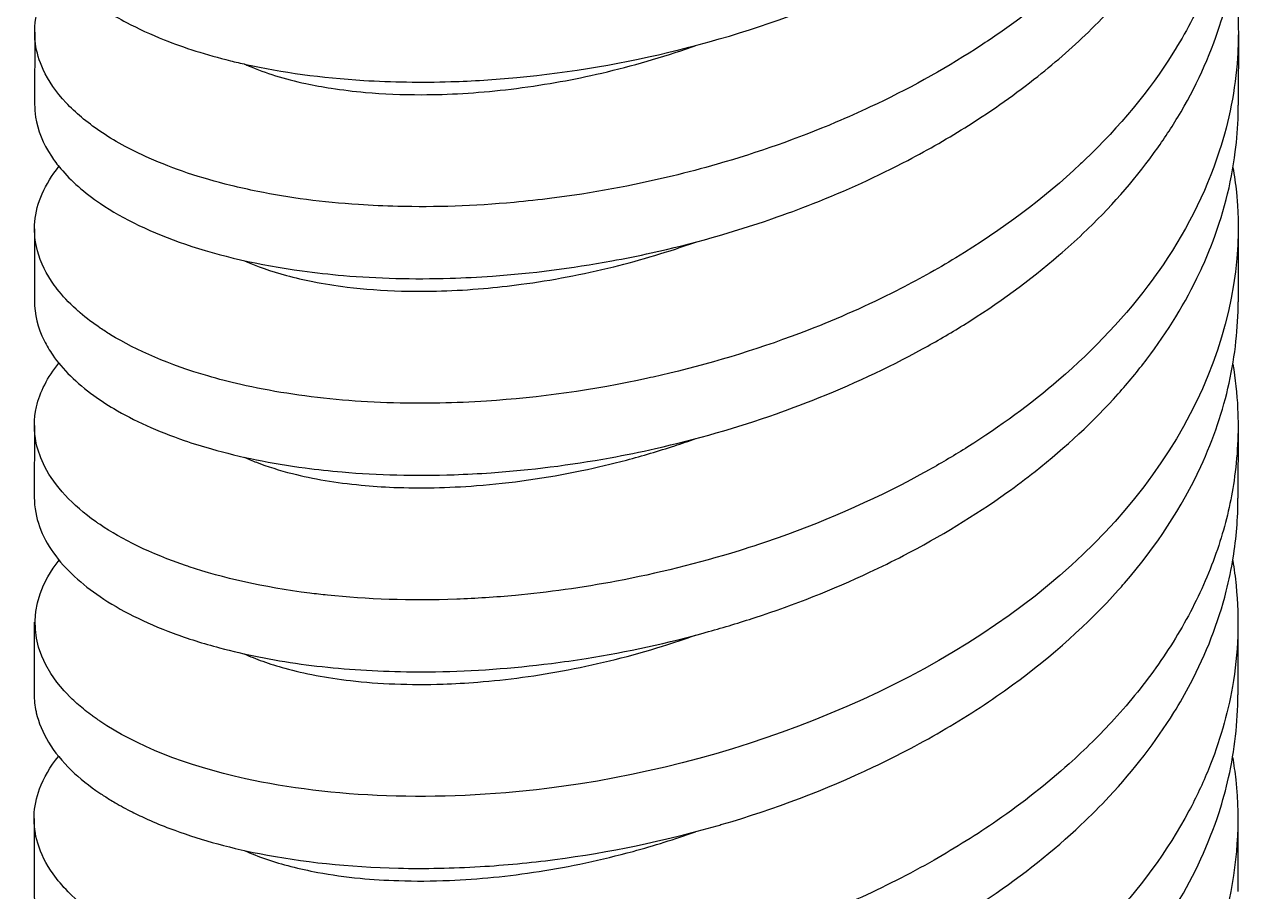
# Model space of a CAD drawing. Header units: millimetres. Extents: x 129 to 6329, y 33 to 3553.
# Drawn here: x 3519.02 to 3539.39, y 2330.65 to 2345.05 of the extents above; entities that cross this region are included whole.
import ezdxf

# ---------------------------------------------------------------- set-up
doc = ezdxf.new("R2010")
doc.units = ezdxf.units.MM
doc.layers.add('vistasIsometricas', color=255, linetype='Continuous')

msp = doc.modelspace()

# ---------------------------------------------------------------- linework, layer by layer
at = {"layer": 'vistasIsometricas', "extrusion": (1e-16, 0.816497, 0.57735)}
for p, q in [((3519.187, 2344.922), (3519.186, 2343.727)), ((3539.187, 2344.908), (3539.186, 2343.713)), ((3521.685, 2342.6), (3521.685, 2342.6)), ((3519.185, 2341.658), (3519.184, 2340.463)), ((3539.185, 2341.626), (3539.184, 2340.448)), ((3521.683, 2339.336), (3521.683, 2339.336)), ((3519.182, 2338.393), (3519.181, 2337.198)), ((3539.182, 2338.378), (3539.181, 2337.184)), ((3521.68, 2336.071), (3521.68, 2336.071)), ((3519.18, 2335.128), (3519.179, 2333.933)), ((3539.18, 2335.114), (3539.179, 2333.919)), ((3519.177, 2331.864), (3519.177, 2330.669)), ((3539.177, 2331.849), (3539.177, 2330.654))]:
    msp.add_line(p, q, dxfattribs=at)
at = {"layer": 'vistasIsometricas'}
for points, knots in [([(3520.281, 2345.345), (3520.306, 2345.328), (3520.346, 2345.301), (3520.38, 2345.28), (3520.484, 2345.213), (3520.596, 2345.148), (3520.713, 2345.086), (3520.905, 2344.984), (3521.114, 2344.888), (3521.338, 2344.799), (3521.672, 2344.666), (3522.041, 2344.549), (3522.439, 2344.45), (3522.524, 2344.429), (3522.61, 2344.409), (3522.698, 2344.39), (3523.296, 2344.258), (3523.954, 2344.167), (3524.654, 2344.124), (3525.121, 2344.096), (3525.606, 2344.088), (3526.103, 2344.103), (3526.463, 2344.114), (3526.829, 2344.137), (3527.2, 2344.172), (3528.083, 2344.255), (3528.991, 2344.408), (3529.89, 2344.631), (3530.789, 2344.854), (3531.68, 2345.148), (3532.529, 2345.509), (3533.379, 2345.87), (3534.187, 2346.297), (3534.926, 2346.783), (3535.664, 2347.268), (3536.332, 2347.812), (3536.906, 2348.4), (3537.48, 2348.989), (3537.959, 2349.623), (3538.326, 2350.286), (3538.469, 2350.544), (3538.595, 2350.808), (3538.704, 2351.074), (3538.874, 2351.49), (3539, 2351.914), (3539.082, 2352.342), (3539.156, 2352.728), (3539.193, 2353.117), (3539.193, 2353.507)], [0.137670412, 0.137670412, 0.137670412, 0.137670412, 0.137749006, 0.137749006, 0.137749006, 0.137993413, 0.137993413, 0.137993413, 0.138392953, 0.138392953, 0.138392953, 0.138988283, 0.138988283, 0.138988283, 0.139115495, 0.139115495, 0.139115495, 0.139983153, 0.139983153, 0.139983153, 0.140560581, 0.140560581, 0.140560581, 0.140978038, 0.140978038, 0.140978038, 0.141972901, 0.141972901, 0.141972901, 0.142967769, 0.142967769, 0.142967769, 0.143962661, 0.143962661, 0.143962661, 0.144957525, 0.144957525, 0.144957525, 0.145952394, 0.145952394, 0.145952394, 0.146340923, 0.146340923, 0.146340923, 0.146947287, 0.146947287, 0.146947287, 0.147494261, 0.147494261, 0.147494261, 0.147494261]), ([(3539.105, 2352.472), (3539.2, 2351.908), (3539.217, 2351.339), (3539.138, 2350.612), (3539.114, 2350.453), (3538.986, 2349.765), (3538.818, 2349.242), (3538.488, 2348.52), (3538.38, 2348.311), (3537.984, 2347.622), (3537.647, 2347.156), (3537.143, 2346.582), (3537.026, 2346.455), (3536.471, 2345.886), (3535.986, 2345.468), (3535.25, 2344.93), (3535.037, 2344.785), (3534.269, 2344.29), (3533.684, 2343.969), (3532.884, 2343.594), (3532.693, 2343.509), (3531.861, 2343.157), (3531.2, 2342.925), (3530.279, 2342.661), (3530.029, 2342.595), (3529.112, 2342.373), (3528.444, 2342.251), (3527.571, 2342.14), (3527.361, 2342.117), (3526.489, 2342.037), (3525.843, 2342.016), (3525, 2342.036), (3524.782, 2342.046), (3523.973, 2342.1), (3523.412, 2342.174), (3522.74, 2342.31), (3522.591, 2342.343), (3521.943, 2342.502), (3521.489, 2342.656), (3520.93, 2342.903), (3520.78, 2342.978), (3520.508, 2343.128), (3520.385, 2343.203), (3520.051, 2343.43), (3519.863, 2343.588), (3519.542, 2343.931), (3519.414, 2344.116), (3519.262, 2344.448), (3519.219, 2344.592), (3519.174, 2344.923), (3519.187, 2345.11), (3519.278, 2345.44), (3519.342, 2345.584), (3519.476, 2345.803), (3519.531, 2345.881), (3519.593, 2345.957)], [0.175689, 0.175689, 0.175689, 0.175689, 0.287723, 0.287723, 0.319207, 0.319207, 0.424499, 0.424499, 0.468032, 0.468032, 0.570274, 0.570274, 0.599892, 0.599892, 0.705156, 0.705156, 0.746106, 0.746106, 0.848919, 0.848919, 0.880498, 0.880498, 0.985458, 0.985458, 1.024281, 1.024281, 1.127585, 1.127585, 1.160659, 1.160659, 1.265309, 1.265309, 1.302755, 1.302755, 1.406383, 1.406383, 1.436731, 1.436731, 1.542053, 1.542053, 1.584062, 1.584062, 1.623221, 1.623221, 1.698254, 1.698254, 1.779202, 1.779202, 1.839951, 1.839951, 1.917997, 1.917997, 1.979247, 1.979247, 2.013334, 2.013334, 2.013334, 2.013334]), ([(3520.278, 2342.08), (3520.66, 2341.822), (3521.136, 2341.593), (3522.263, 2341.209), (3522.914, 2341.058), (3523.853, 2340.929), (3524.083, 2340.904), (3524.883, 2340.836), (3525.477, 2340.82), (3526.323, 2340.845), (3526.556, 2340.857), (3527.442, 2340.92), (3528.106, 2341.004), (3528.994, 2341.167), (3529.214, 2341.211), (3530.108, 2341.409), (3530.779, 2341.598), (3531.668, 2341.905), (3531.897, 2341.99), (3532.665, 2342.292), (3533.19, 2342.532), (3534.043, 2342.978), (3534.38, 2343.172), (3535.108, 2343.632), (3535.492, 2343.903), (3536.17, 2344.442), (3536.469, 2344.705), (3537.055, 2345.281), (3537.337, 2345.596), (3537.827, 2346.222), (3538.038, 2346.531), (3538.388, 2347.126), (3538.532, 2347.409), (3538.828, 2348.102), (3538.96, 2348.514), (3539.118, 2349.249), (3539.162, 2349.571), (3539.187, 2350.009), (3539.191, 2350.126), (3539.191, 2350.242)], [0.000012, 0.000012, 0.000012, 0.000012, 0.130203, 0.130203, 0.263474, 0.263474, 0.305117, 0.305117, 0.405185, 0.405185, 0.44279, 0.44279, 0.546382, 0.546382, 0.580314, 0.580314, 0.684772, 0.684772, 0.721491, 0.721491, 0.809027, 0.809027, 0.869276, 0.869276, 0.944208, 0.944208, 1.01, 1.01, 1.082678, 1.082678, 1.149803, 1.149803, 1.208875, 1.208875, 1.291846, 1.291846, 1.355352, 1.355352, 1.378308, 1.378308, 1.378308, 1.378308]), ([(3539.103, 2349.207), (3539.13, 2349.046), (3539.151, 2348.886), (3539.165, 2348.725), (3539.165, 2348.719), (3539.166, 2348.714), (3539.166, 2348.709), (3539.227, 2348.005), (3539.166, 2347.299), (3538.989, 2346.609), (3538.901, 2346.267), (3538.784, 2345.929), (3538.64, 2345.597), (3538.49, 2345.25), (3538.309, 2344.909), (3538.101, 2344.577), (3537.708, 2343.951), (3537.214, 2343.356), (3536.639, 2342.806), (3536.615, 2342.782), (3536.59, 2342.759), (3536.565, 2342.736), (3535.955, 2342.163), (3535.256, 2341.64), (3534.494, 2341.178), (3534.175, 2340.984), (3533.844, 2340.801), (3533.505, 2340.63), (3533.031, 2340.389), (3532.539, 2340.171), (3532.037, 2339.976), (3531.289, 2339.686), (3530.516, 2339.447), (3529.74, 2339.261), (3529.618, 2339.232), (3529.495, 2339.204), (3529.373, 2339.177), (3528.469, 2338.98), (3527.566, 2338.855), (3526.696, 2338.798), (3526.434, 2338.781), (3526.175, 2338.77), (3525.921, 2338.765), (3525.323, 2338.753), (3524.745, 2338.774), (3524.199, 2338.825), (3523.633, 2338.877), (3523.101, 2338.962), (3522.611, 2339.074), (3522.422, 2339.117), (3522.24, 2339.164), (3522.065, 2339.215), (3521.43, 2339.4), (3520.885, 2339.633), (3520.448, 2339.901), (3520.389, 2339.937), (3520.332, 2339.973), (3520.277, 2340.011)], [0.86111873, 0.86111873, 0.86111873, 0.86111873, 0.8613465, 0.8613465, 0.8613465, 0.86135423, 0.86135423, 0.86135423, 0.86234993, 0.86234993, 0.86234993, 0.86284284, 0.86284284, 0.86284284, 0.86335872, 0.86335872, 0.86335872, 0.86433146, 0.86433146, 0.86433146, 0.8643729, 0.8643729, 0.8643729, 0.86539261, 0.86539261, 0.86539261, 0.86582007, 0.86582007, 0.86582007, 0.86641794, 0.86641794, 0.86641794, 0.86730868, 0.86730868, 0.86730868, 0.86744894, 0.86744894, 0.86744894, 0.86848573, 0.86848573, 0.86848573, 0.8687973, 0.8687973, 0.8687973, 0.86952844, 0.86952844, 0.86952844, 0.87028591, 0.87028591, 0.87028591, 0.87057713, 0.87057713, 0.87057713, 0.87163191, 0.87163191, 0.87163191, 0.87177452, 0.87177452, 0.87177452, 0.87177452]), ([(3519.184, 2340.463), (3519.184, 2340.241), (3519.237, 2340.019), (3519.385, 2339.721), (3519.432, 2339.641), (3519.651, 2339.326), (3519.88, 2339.099), (3520.273, 2338.815), (3520.383, 2338.743), (3520.835, 2338.475), (3521.228, 2338.297), (3521.819, 2338.094), (3521.969, 2338.047), (3522.6, 2337.869), (3523.121, 2337.762), (3523.881, 2337.661), (3524.088, 2337.639), (3524.888, 2337.57), (3525.51, 2337.554), (3526.359, 2337.583), (3526.565, 2337.593), (3527.42, 2337.653), (3528.083, 2337.736), (3529, 2337.903), (3529.25, 2337.954), (3530.178, 2338.163), (3530.852, 2338.356), (3531.71, 2338.657), (3531.908, 2338.731), (3532.739, 2339.058), (3533.354, 2339.343), (3534.171, 2339.791), (3534.398, 2339.923), (3535.19, 2340.415), (3535.722, 2340.802), (3536.343, 2341.337), (3536.476, 2341.457), (3537.048, 2341.999), (3537.442, 2342.444), (3537.923, 2343.107), (3538.057, 2343.307), (3538.477, 2344.006), (3538.712, 2344.517), (3538.93, 2345.195), (3538.974, 2345.351), (3539.129, 2345.995), (3539.188, 2346.486), (3539.188, 2346.977)], [3.000304, 3.000304, 3.000304, 3.000304, 3.093278, 3.093278, 3.127943, 3.127943, 3.231779, 3.231779, 3.268368, 3.268368, 3.372793, 3.372793, 3.406882, 3.406882, 3.510528, 3.510528, 3.547913, 3.547913, 3.652552, 3.652552, 3.685694, 3.685694, 3.789025, 3.789025, 3.827748, 3.827748, 3.932693, 3.932693, 3.964373, 3.964373, 4.067222, 4.067222, 4.108027, 4.108027, 4.213282, 4.213282, 4.24302, 4.24302, 4.345297, 4.345297, 4.388682, 4.388682, 4.493988, 4.493988, 4.525367, 4.525367, 4.62243, 4.62243, 4.62243, 4.62243]), ([(3539.101, 2345.942), (3539.15, 2345.646), (3539.178, 2345.351), (3539.185, 2345.057), (3539.19, 2344.871), (3539.185, 2344.685), (3539.173, 2344.5), (3539.138, 2343.97), (3539.034, 2343.451), (3538.871, 2342.949), (3538.642, 2342.242), (3538.293, 2341.569), (3537.854, 2340.945), (3537.826, 2340.906), (3537.798, 2340.866), (3537.77, 2340.827), (3537.326, 2340.219), (3536.795, 2339.658), (3536.207, 2339.151), (3535.734, 2338.744), (3535.225, 2338.373), (3534.692, 2338.037), (3534.481, 2337.904), (3534.267, 2337.777), (3534.049, 2337.656), (3533.238, 2337.203), (3532.389, 2336.828), (3531.539, 2336.528), (3531.324, 2336.452), (3531.108, 2336.381), (3530.893, 2336.314), (3530.204, 2336.1), (3529.521, 2335.933), (3528.857, 2335.808), (3528.279, 2335.699), (3527.716, 2335.622), (3527.175, 2335.571), (3526.841, 2335.54), (3526.515, 2335.519), (3526.199, 2335.508), (3525.419, 2335.479), (3524.7, 2335.507), (3524.053, 2335.574), (3523.953, 2335.585), (3523.855, 2335.596), (3523.758, 2335.608), (3522.977, 2335.707), (3522.309, 2335.863), (3521.752, 2336.047), (3521.738, 2336.052), (3521.725, 2336.056), (3521.712, 2336.061), (3521.106, 2336.265), (3520.634, 2336.503), (3520.274, 2336.746)], [0.86441042, 0.86441042, 0.86441042, 0.86441042, 0.86480236, 0.86480236, 0.86480236, 0.86505193, 0.86505193, 0.86505193, 0.86576765, 0.86576765, 0.86576765, 0.86677458, 0.86677458, 0.86677458, 0.86683806, 0.86683806, 0.86683806, 0.86782908, 0.86782908, 0.86782908, 0.86862419, 0.86862419, 0.86862419, 0.8689386, 0.8689386, 0.8689386, 0.87011276, 0.87011276, 0.87011276, 0.87041032, 0.87041032, 0.87041032, 0.87136439, 0.87136439, 0.87136439, 0.87219645, 0.87219645, 0.87219645, 0.87271121, 0.87271121, 0.87271121, 0.87398258, 0.87398258, 0.87398258, 0.8741789, 0.8741789, 0.8741789, 0.87576871, 0.87576871, 0.87576871, 0.8758074, 0.8758074, 0.8758074, 0.87755484, 0.87755484, 0.87755484, 0.87755484]), ([(3522.676, 2344.395), (3522.7, 2344.384), (3522.724, 2344.373), (3523.019, 2344.247), (3523.336, 2344.148), (3523.829, 2344.042), (3523.97, 2344.016), (3524.297, 2343.966), (3524.486, 2343.943), (3524.979, 2343.899), (3525.292, 2343.886), (3526.062, 2343.887), (3526.529, 2343.914), (3527.256, 2343.997), (3527.503, 2344.032), (3527.976, 2344.112), (3528.201, 2344.155), (3528.924, 2344.313), (3529.425, 2344.451), (3530.007, 2344.645), (3530.091, 2344.674), (3530.175, 2344.704)], [-15.5445768, -15.5445768, -15.5445768, -15.5445768, -15.5369977, -15.5369977, -15.4535924, -15.4535924, -15.4222051, -15.4222051, -15.3832849, -15.3832849, -15.3244728, -15.3244728, -15.2445545, -15.2445545, -15.2041943, -15.2041943, -15.1682167, -15.1682167, -15.089084, -15.089084, -15.0756755, -15.0756755, -15.0756755, -15.0756755]), ([(3519.186, 2343.727), (3519.186, 2343.657), (3519.191, 2343.586), (3519.236, 2343.295), (3519.324, 2343.076), (3519.51, 2342.794), (3519.562, 2342.725), (3519.791, 2342.455), (3520.011, 2342.261), (3520.278, 2342.08)], [3.0007248, 3.0007248, 3.0007248, 3.0007248, 3.0302012, 3.0302012, 3.1228832, 3.1228832, 3.1534288, 3.1534288, 3.2443694, 3.2443694, 3.2443694, 3.2443694]), ([(3520.273, 2335.551), (3520.609, 2335.324), (3521.017, 2335.119), (3521.73, 2334.855), (3521.988, 2334.773), (3522.679, 2334.589), (3523.131, 2334.498), (3524.078, 2334.368), (3524.567, 2334.327), (3525.33, 2334.302), (3525.588, 2334.3), (3526.473, 2334.314), (3527.117, 2334.359), (3527.964, 2334.467), (3528.158, 2334.494), (3529.029, 2334.633), (3529.71, 2334.781), (3530.644, 2335.042), (3530.902, 2335.12), (3531.81, 2335.418), (3532.448, 2335.668), (3533.251, 2336.044), (3533.439, 2336.137), (3534.231, 2336.547), (3534.806, 2336.896), (3535.501, 2337.392), (3535.657, 2337.51), (3536.319, 2338.031), (3536.782, 2338.462), (3537.358, 2339.106), (3537.517, 2339.298), (3538.016, 2339.955), (3538.31, 2340.435), (3538.61, 2341.073), (3538.673, 2341.217), (3538.933, 2341.878), (3539.069, 2342.405), (3539.163, 2343.145), (3539.179, 2343.353), (3539.185, 2343.611), (3539.186, 2343.662), (3539.186, 2343.713)], [0.000014, 0.000014, 0.000014, 0.000014, 0.114415, 0.114415, 0.172805, 0.172805, 0.262585, 0.262585, 0.349104, 0.349104, 0.392081, 0.392081, 0.494444, 0.494444, 0.524512, 0.524512, 0.629722, 0.629722, 0.670142, 0.670142, 0.773076, 0.773076, 0.805029, 0.805029, 0.909916, 0.909916, 0.9414, 0.9414, 1.046691, 1.046691, 1.09022, 1.09022, 1.192463, 1.192463, 1.22208, 1.22208, 1.327343, 1.327343, 1.368295, 1.368295, 1.378308, 1.378308, 1.378308, 1.378308]), ([(3520.277, 2340.011), (3520.163, 2340.087), (3520.045, 2340.177), (3519.943, 2340.263), (3519.92, 2340.283), (3519.897, 2340.304), (3519.874, 2340.324), (3519.755, 2340.432), (3519.65, 2340.544), (3519.561, 2340.658), (3519.527, 2340.701), (3519.495, 2340.745), (3519.466, 2340.79), (3519.341, 2340.977), (3519.258, 2341.17), (3519.216, 2341.365), (3519.186, 2341.502), (3519.178, 2341.64), (3519.19, 2341.777), (3519.217, 2342.089), (3519.353, 2342.4), (3519.591, 2342.692)], [0.871774525, 0.871774525, 0.871774525, 0.871774525, 0.872067647, 0.872067647, 0.872067647, 0.872135795, 0.872135795, 0.872135795, 0.872497066, 0.872497066, 0.872497066, 0.872635332, 0.872635332, 0.872635332, 0.873219608, 0.873219608, 0.873219608, 0.873630213, 0.873630213, 0.873630213, 0.874562759, 0.874562759, 0.874562759, 0.874562759]), ([(3539.098, 2342.678), (3539.121, 2342.541), (3539.14, 2342.403), (3539.154, 2342.265), (3539.389, 2339.921), (3538.202, 2337.531), (3536.018, 2335.729), (3533.825, 2333.919), (3530.671, 2332.729), (3527.699, 2332.364), (3525.86, 2332.137), (3524.103, 2332.215), (3522.689, 2332.526), (3521.693, 2332.746), (3520.867, 2333.079), (3520.272, 2333.481)], [0.87302556, 0.87302556, 0.87302556, 0.87302556, 0.87321958, 0.87321958, 0.87321958, 0.87652087, 0.87652087, 0.87652087, 0.87983768, 0.87983768, 0.87983768, 0.88189009, 0.88189009, 0.88189009, 0.88333518, 0.88333518, 0.88333518, 0.88333518]), ([(3522.674, 2341.13), (3522.878, 2341.037), (3523.111, 2340.955), (3523.51, 2340.847), (3523.657, 2340.812), (3523.992, 2340.747), (3524.181, 2340.716), (3524.664, 2340.658), (3524.966, 2340.635), (3525.714, 2340.614), (3526.171, 2340.627), (3526.852, 2340.686), (3527.061, 2340.709), (3527.775, 2340.804), (3528.289, 2340.901), (3529.264, 2341.142), (3529.72, 2341.279), (3530.173, 2341.44)], [-17.4122645, -17.4122645, -17.4122645, -17.4122645, -17.3470753, -17.3470753, -17.3121228, -17.3121228, -17.2711733, -17.2711733, -17.2124779, -17.2124779, -17.1324887, -17.1324887, -17.0977647, -17.0977647, -17.0155668, -17.0155668, -16.9432748, -16.9432748, -16.9432748, -16.9432748]), ([(3520.271, 2332.287), (3520.313, 2332.258), (3520.376, 2332.217), (3520.431, 2332.184), (3520.462, 2332.164), (3520.494, 2332.145), (3520.526, 2332.127), (3520.615, 2332.075), (3520.708, 2332.024), (3520.805, 2331.975), (3520.889, 2331.933), (3520.976, 2331.891), (3521.066, 2331.851), (3521.183, 2331.799), (3521.304, 2331.749), (3521.43, 2331.701), (3521.875, 2331.532), (3522.376, 2331.39), (3522.921, 2331.283), (3523.629, 2331.143), (3524.41, 2331.06), (3525.233, 2331.041), (3525.675, 2331.031), (3526.129, 2331.04), (3526.589, 2331.067), (3526.999, 2331.092), (3527.414, 2331.131), (3527.831, 2331.185), (3528.731, 2331.303), (3529.64, 2331.491), (3530.527, 2331.746), (3530.555, 2331.754), (3530.583, 2331.762), (3530.611, 2331.77), (3531.481, 2332.025), (3532.328, 2332.345), (3533.125, 2332.722), (3533.541, 2332.919), (3533.943, 2333.131), (3534.328, 2333.358), (3534.716, 2333.586), (3535.086, 2333.829), (3535.436, 2334.084), (3536.1, 2334.568), (3536.69, 2335.097), (3537.192, 2335.659), (3537.226, 2335.697), (3537.26, 2335.735), (3537.294, 2335.774), (3537.825, 2336.388), (3538.251, 2337.04), (3538.561, 2337.71), (3538.669, 2337.941), (3538.762, 2338.174), (3538.841, 2338.409), (3538.996, 2338.866), (3539.099, 2339.329), (3539.148, 2339.792), (3539.172, 2340.011), (3539.183, 2340.23), (3539.184, 2340.448)], [0.114549075, 0.114549075, 0.114549075, 0.114549075, 0.114651537, 0.114651537, 0.114651537, 0.114709955, 0.114709955, 0.114709955, 0.114870837, 0.114870837, 0.114870837, 0.115011026, 0.115011026, 0.115011026, 0.115192601, 0.115192601, 0.115192601, 0.115836128, 0.115836128, 0.115836128, 0.116673875, 0.116673875, 0.116673875, 0.117123183, 0.117123183, 0.117123183, 0.117522364, 0.117522364, 0.117522364, 0.118382837, 0.118382837, 0.118382837, 0.118410238, 0.118410238, 0.118410238, 0.119255845, 0.119255845, 0.119255845, 0.119697293, 0.119697293, 0.119697293, 0.120141969, 0.120141969, 0.120141969, 0.120984347, 0.120984347, 0.120984347, 0.121041769, 0.121041769, 0.121041769, 0.121955933, 0.121955933, 0.121955933, 0.122271402, 0.122271402, 0.122271402, 0.122885183, 0.122885183, 0.122885183, 0.123175867, 0.123175867, 0.123175867, 0.123175867]), ([(3539.096, 2339.413), (3539.137, 2339.168), (3539.164, 2338.921), (3539.194, 2338.275), (3539.174, 2337.874), (3539.065, 2337.137), (3538.987, 2336.799), (3538.77, 2336.113), (3538.627, 2335.765), (3538.285, 2335.084), (3538.085, 2334.753), (3537.639, 2334.115), (3537.393, 2333.81), (3536.892, 2333.26), (3536.642, 2333.013), (3536.006, 2332.443), (3535.606, 2332.128), (3534.845, 2331.601), (3534.494, 2331.382), (3533.718, 2330.941), (3533.29, 2330.724), (3532.429, 2330.336), (3532, 2330.164), (3531.129, 2329.855), (3530.688, 2329.718), (3529.863, 2329.494), (3529.48, 2329.404), (3528.565, 2329.219), (3528.035, 2329.136), (3527.113, 2329.032), (3526.719, 2329.001), (3525.86, 2328.963), (3525.399, 2328.962), (3524.552, 2328.997), (3524.164, 2329.028), (3523.41, 2329.121), (3523.045, 2329.183), (3522.408, 2329.323), (3522.13, 2329.396), (3521.506, 2329.593), (3521.176, 2329.723), (3520.656, 2329.976), (3520.452, 2330.093), (3520.067, 2330.354), (3519.891, 2330.499), (3519.648, 2330.746), (3519.565, 2330.844), (3519.376, 2331.111), (3519.29, 2331.282), (3519.148, 2331.756), (3519.158, 2332.061), (3519.336, 2332.543), (3519.441, 2332.724), (3519.584, 2332.898)], [0.175517, 0.175517, 0.175517, 0.175517, 0.224198, 0.224198, 0.303015, 0.303015, 0.370253, 0.370253, 0.441353, 0.441353, 0.511927, 0.511927, 0.580439, 0.580439, 0.639648, 0.639648, 0.722163, 0.722163, 0.786914, 0.786914, 0.860389, 0.860389, 0.930002, 0.930002, 0.999204, 0.999204, 1.058489, 1.058489, 1.140772, 1.140772, 1.203215, 1.203215, 1.279463, 1.279463, 1.347901, 1.347901, 1.418005, 1.418005, 1.477394, 1.477394, 1.559371, 1.559371, 1.621595, 1.621595, 1.69067, 1.69067, 1.73486, 1.73486, 1.808104, 1.808104, 1.934715, 1.934715, 2.012795, 2.012795, 2.012795, 2.012795]), ([(3520.274, 2336.746), (3520.267, 2336.751), (3520.245, 2336.766), (3520.23, 2336.776), (3520.223, 2336.781), (3520.215, 2336.787), (3520.207, 2336.792), (3519.81, 2337.072), (3519.523, 2337.384), (3519.355, 2337.708), (3519.289, 2337.837), (3519.242, 2337.968), (3519.213, 2338.1), (3519.171, 2338.3), (3519.172, 2338.502), (3519.217, 2338.702), (3519.274, 2338.95), (3519.399, 2339.194), (3519.588, 2339.427)], [0.877554839, 0.877554839, 0.877554839, 0.877554839, 0.877590653, 0.877590653, 0.877590653, 0.877609727, 0.877609727, 0.877609727, 0.878604598, 0.878604598, 0.878604598, 0.878999924, 0.878999924, 0.878999924, 0.879599477, 0.879599477, 0.879599477, 0.880343023, 0.880343023, 0.880343023, 0.880343023]), ([(3522.671, 2337.865), (3522.736, 2337.836), (3522.803, 2337.808), (3523.054, 2337.711), (3523.254, 2337.648), (3523.811, 2337.507), (3524.193, 2337.442), (3524.786, 2337.386), (3524.968, 2337.373), (3525.589, 2337.349), (3526.05, 2337.357), (3527.094, 2337.438), (3527.682, 2337.52), (3528.525, 2337.696), (3528.772, 2337.754), (3529.286, 2337.89), (3529.554, 2337.969), (3529.938, 2338.094), (3530.054, 2338.134), (3530.17, 2338.175)], [-17.9532346, -17.9532346, -17.9532346, -17.9532346, -17.9327301, -17.9327301, -17.8796515, -17.8796515, -17.7963537, -17.7963537, -17.7611744, -17.7611744, -17.6798001, -17.6798001, -17.5843198, -17.5843198, -17.5452307, -17.5452307, -17.5027977, -17.5027977, -17.4842545, -17.4842545, -17.4842545, -17.4842545]), ([(3519.181, 2337.198), (3519.181, 2336.86), (3519.306, 2336.55), (3519.497, 2336.28), (3519.7, 2335.994), (3519.978, 2335.751), (3520.273, 2335.551)], [0.116733255, 0.116733255, 0.116733255, 0.116733255, 0.118477029, 0.118477029, 0.118477029, 0.120329365, 0.120329365, 0.120329365, 0.120329365]), ([(3520.269, 2329.022), (3520.49, 2328.872), (3520.743, 2328.732), (3521.302, 2328.478), (3521.605, 2328.364), (3522.613, 2328.055), (3523.394, 2327.907), (3524.419, 2327.816), (3524.589, 2327.803), (3525.372, 2327.762), (3526.011, 2327.765), (3526.928, 2327.824), (3527.189, 2327.847), (3528.106, 2327.947), (3528.769, 2328.056), (3529.635, 2328.248), (3529.838, 2328.297), (3530.715, 2328.523), (3531.384, 2328.737), (3532.276, 2329.083), (3532.515, 2329.183), (3533.374, 2329.563), (3533.971, 2329.874), (3534.714, 2330.329), (3534.89, 2330.442), (3535.609, 2330.929), (3536.115, 2331.33), (3536.734, 2331.913), (3536.891, 2332.071), (3537.455, 2332.674), (3537.815, 2333.14), (3538.214, 2333.783), (3538.306, 2333.944), (3538.654, 2334.605), (3538.854, 2335.119), (3539.033, 2335.825), (3539.071, 2336.01), (3539.154, 2336.523), (3539.181, 2336.853), (3539.181, 2337.184)], [0.000013, 0.000013, 0.000013, 0.000013, 0.075481, 0.075481, 0.149269, 0.149269, 0.30169, 0.30169, 0.331488, 0.331488, 0.436777, 0.436777, 0.478063, 0.478063, 0.5808, 0.5808, 0.612137, 0.612137, 0.717143, 0.717143, 0.756207, 0.756207, 0.859455, 0.859455, 0.892358, 0.892358, 0.997046, 0.997046, 1.034641, 1.034641, 1.138234, 1.138234, 1.172174, 1.172174, 1.27663, 1.27663, 1.313343, 1.313343, 1.378458, 1.378458, 1.378458, 1.378458]), ([(3520.272, 2333.481), (3520.269, 2333.483), (3520.261, 2333.489), (3520.256, 2333.492), (3520.25, 2333.496), (3520.245, 2333.5), (3520.239, 2333.504), (3520.229, 2333.511), (3520.218, 2333.518), (3520.207, 2333.526), (3520.186, 2333.541), (3520.166, 2333.556), (3520.145, 2333.571), (3520.104, 2333.601), (3520.064, 2333.631), (3520.026, 2333.662), (3519.949, 2333.723), (3519.878, 2333.786), (3519.811, 2333.849), (3519.041, 2334.584), (3519.018, 2335.433), (3519.596, 2336.159)], [0.883335177, 0.883335177, 0.883335177, 0.883335177, 0.883341939, 0.883341939, 0.883341939, 0.8833487, 0.8833487, 0.8833487, 0.883362224, 0.883362224, 0.883362224, 0.883389272, 0.883389272, 0.883389272, 0.883443367, 0.883443367, 0.883443367, 0.883551557, 0.883551557, 0.883551557, 0.884806505, 0.884806505, 0.884806505, 0.884806505]), ([(3539.094, 2336.149), (3539.117, 2336.011), (3539.135, 2335.874), (3539.149, 2335.736), (3539.205, 2335.176), (3539.185, 2334.613), (3539.088, 2334.056), (3539.008, 2333.592), (3538.874, 2333.132), (3538.691, 2332.681), (3538.596, 2332.449), (3538.488, 2332.22), (3538.367, 2331.993), (3538.011, 2331.328), (3537.543, 2330.69), (3536.979, 2330.097), (3536.915, 2330.03), (3536.851, 2329.964), (3536.785, 2329.899), (3536.265, 2329.381), (3535.673, 2328.9), (3535.024, 2328.464), (3534.611, 2328.186), (3534.174, 2327.927), (3533.721, 2327.688), (3533.371, 2327.503), (3533.012, 2327.331), (3532.644, 2327.171), (3531.799, 2326.804), (3530.911, 2326.503), (3530.013, 2326.273), (3529.114, 2326.042), (3528.206, 2325.882), (3527.32, 2325.792), (3526.904, 2325.75), (3526.493, 2325.723), (3526.09, 2325.711), (3525.635, 2325.697), (3525.192, 2325.702), (3524.763, 2325.724), (3524.017, 2325.764), (3523.317, 2325.858), (3522.684, 2325.997), (3522.631, 2326.009), (3522.579, 2326.021), (3522.527, 2326.033), (3522.09, 2326.136), (3521.687, 2326.262), (3521.325, 2326.406), (3521.129, 2326.484), (3520.945, 2326.567), (3520.773, 2326.655), (3520.767, 2326.658), (3520.761, 2326.661), (3520.755, 2326.664), (3520.667, 2326.71), (3520.582, 2326.757), (3520.501, 2326.805), (3520.46, 2326.829), (3520.42, 2326.853), (3520.381, 2326.878), (3520.362, 2326.89), (3520.343, 2326.902), (3520.324, 2326.915), (3520.312, 2326.923), (3520.3, 2326.93), (3520.288, 2326.938), (3520.281, 2326.943), (3520.268, 2326.952), (3520.267, 2326.952)], [0.88458629, 0.88458629, 0.88458629, 0.88458629, 0.88478028, 0.88478028, 0.88478028, 0.88556872, 0.88556872, 0.88556872, 0.88622537, 0.88622537, 0.88622537, 0.8865636, 0.8865636, 0.8865636, 0.88755848, 0.88755848, 0.88755848, 0.88767045, 0.88767045, 0.88767045, 0.88855335, 0.88855335, 0.88855335, 0.88911554, 0.88911554, 0.88911554, 0.88954825, 0.88954825, 0.88954825, 0.89054312, 0.89054312, 0.89054312, 0.89153799, 0.89153799, 0.89153799, 0.89200571, 0.89200571, 0.89200571, 0.89253289, 0.89253289, 0.89253289, 0.8934508, 0.8934508, 0.8934508, 0.89352776, 0.89352776, 0.89352776, 0.89417334, 0.89417334, 0.89417334, 0.89452265, 0.89452265, 0.89452265, 0.89453461, 0.89453461, 0.89453461, 0.89471525, 0.89471525, 0.89471525, 0.89480556, 0.89480556, 0.89480556, 0.89485072, 0.89485072, 0.89485072, 0.89487896, 0.89487896, 0.89487896, 0.89489588, 0.89489588, 0.89489588, 0.89489588]), ([(3522.669, 2334.601), (3522.765, 2334.557), (3522.867, 2334.516), (3523.092, 2334.435), (3523.216, 2334.397), (3523.67, 2334.272), (3524.035, 2334.202), (3524.906, 2334.102), (3525.422, 2334.081), (3526.161, 2334.105), (3526.354, 2334.116), (3527.036, 2334.17), (3527.54, 2334.237), (3528.572, 2334.435), (3529.097, 2334.565), (3529.803, 2334.785), (3529.986, 2334.846), (3530.167, 2334.91)], [-18.6566295, -18.6566295, -18.6566295, -18.6566295, -18.6259809, -18.6259809, -18.5931913, -18.5931913, -18.5114453, -18.5114453, -18.4150296, -18.4150296, -18.3819132, -18.3819132, -18.299663, -18.299663, -18.2166277, -18.2166277, -18.1875919, -18.1875919, -18.1875919, -18.1875919]), ([(3519.179, 2333.933), (3519.179, 2333.836), (3519.189, 2333.738), (3519.21, 2333.641), (3519.211, 2333.635), (3519.213, 2333.629), (3519.214, 2333.623), (3519.289, 2333.291), (3519.487, 2332.966), (3519.799, 2332.664), (3519.935, 2332.533), (3520.093, 2332.407), (3520.271, 2332.287)], [0.112812271, 0.112812271, 0.112812271, 0.112812271, 0.113103985, 0.113103985, 0.113103985, 0.113121469, 0.113121469, 0.113121469, 0.114116349, 0.114116349, 0.114116349, 0.114549073, 0.114549073, 0.114549073, 0.114549073]), ([(3520.266, 2325.757), (3520.658, 2325.493), (3521.147, 2325.258), (3522.303, 2324.871), (3522.967, 2324.721), (3523.941, 2324.594), (3524.193, 2324.568), (3525.026, 2324.507), (3525.629, 2324.496), (3526.45, 2324.529), (3526.65, 2324.541), (3527.51, 2324.605), (3528.183, 2324.693), (3529.064, 2324.86), (3529.267, 2324.902), (3530.151, 2325.1), (3530.827, 2325.292), (3531.762, 2325.62), (3532.033, 2325.723), (3532.928, 2326.088), (3533.533, 2326.379), (3534.275, 2326.799), (3534.439, 2326.896), (3535.171, 2327.35), (3535.703, 2327.737), (3536.377, 2328.315), (3536.558, 2328.481), (3537.167, 2329.08), (3537.551, 2329.531), (3537.979, 2330.148), (3538.075, 2330.295), (3538.462, 2330.936), (3538.697, 2331.445), (3538.928, 2332.158), (3538.981, 2332.352), (3539.127, 2333.001), (3539.179, 2333.46), (3539.179, 2333.919)], [0.000011, 0.000011, 0.000011, 0.000011, 0.13341, 0.13341, 0.268348, 0.268348, 0.313652, 0.313652, 0.414555, 0.414555, 0.446542, 0.446542, 0.551422, 0.551422, 0.582896, 0.582896, 0.688188, 0.688188, 0.731706, 0.731706, 0.833951, 0.833951, 0.863582, 0.863582, 0.968844, 0.968844, 1.009779, 1.009779, 1.112595, 1.112595, 1.144185, 1.144185, 1.249143, 1.249143, 1.287956, 1.287956, 1.378511, 1.378511, 1.378511, 1.378511]), ([(3539.091, 2332.884), (3539.112, 2332.759), (3539.129, 2332.634), (3539.143, 2332.509), (3539.218, 2331.803), (3539.171, 2331.091), (3539.003, 2330.392), (3538.925, 2330.063), (3538.819, 2329.737), (3538.688, 2329.417), (3538.541, 2329.055), (3538.361, 2328.699), (3538.15, 2328.353), (3537.783, 2327.749), (3537.322, 2327.172), (3536.782, 2326.634), (3536.737, 2326.589), (3536.691, 2326.544), (3536.645, 2326.499), (3536.046, 2325.923), (3535.355, 2325.395), (3534.597, 2324.925), (3534.313, 2324.749), (3534.02, 2324.582), (3533.718, 2324.423), (3533.217, 2324.158), (3532.693, 2323.918), (3532.156, 2323.704), (3531.444, 2323.421), (3530.706, 2323.185), (3529.963, 2322.996), (3529.808, 2322.957), (3529.653, 2322.919), (3529.498, 2322.884), (3528.597, 2322.681), (3527.692, 2322.548), (3526.816, 2322.484), (3526.571, 2322.466), (3526.328, 2322.453), (3526.087, 2322.446), (3525.47, 2322.427), (3524.873, 2322.443), (3524.306, 2322.491), (3523.729, 2322.54), (3523.184, 2322.622), (3522.682, 2322.732), (3522.499, 2322.773), (3522.321, 2322.817), (3522.15, 2322.865), (3521.508, 2323.044), (3520.953, 2323.273), (3520.503, 2323.537), (3520.42, 2323.586), (3520.341, 2323.636), (3520.265, 2323.688)], [0.89036661, 0.89036661, 0.89036661, 0.89036661, 0.89054308, 0.89054308, 0.89054308, 0.89153795, 0.89153795, 0.89153795, 0.89200568, 0.89200568, 0.89200568, 0.89253284, 0.89253284, 0.89253284, 0.89345076, 0.89345076, 0.89345076, 0.89352771, 0.89352771, 0.89352771, 0.89452258, 0.89452258, 0.89452258, 0.89489584, 0.89489584, 0.89489584, 0.89551748, 0.89551748, 0.89551748, 0.89634092, 0.89634092, 0.89634092, 0.89651235, 0.89651235, 0.89651235, 0.89750722, 0.89750722, 0.89750722, 0.897786, 0.897786, 0.897786, 0.89850212, 0.89850212, 0.89850212, 0.89923109, 0.89923109, 0.89923109, 0.899497, 0.899497, 0.899497, 0.90049187, 0.90049187, 0.90049187, 0.90067617, 0.90067617, 0.90067617, 0.90067617]), ([(3522.667, 2331.336), (3522.782, 2331.284), (3522.906, 2331.235), (3523.294, 2331.103), (3523.579, 2331.029), (3524.114, 2330.931), (3524.349, 2330.898), (3524.801, 2330.854), (3525.015, 2330.841), (3525.508, 2330.825), (3525.789, 2330.826), (3526.557, 2330.858), (3527.057, 2330.907), (3528.082, 2331.067), (3528.605, 2331.178), (3529.476, 2331.415), (3529.822, 2331.524), (3530.165, 2331.646)], [-18.0345057, -18.0345057, -18.0345057, -18.0345057, -17.9977151, -17.9977151, -17.9276938, -17.9276938, -17.8783407, -17.8783407, -17.837107, -17.837107, -17.7866904, -17.7866904, -17.7034904, -17.7034904, -17.6204411, -17.6204411, -17.5655722, -17.5655722, -17.5655722, -17.5655722]), ([(3519.177, 2330.669), (3519.176, 2330.393), (3519.259, 2330.118), (3519.608, 2329.558), (3519.891, 2329.277), (3520.269, 2329.022)], [3.0004224, 3.0004224, 3.0004224, 3.0004224, 3.1157963, 3.1157963, 3.244271, 3.244271, 3.244271, 3.244271])]:
    msp.add_open_spline(points, degree=3, knots=knots, dxfattribs=at)
for points in [[(3535.371, 2345.02), (3535.371, 2345.02), (3535.371, 2345.02), (3535.371, 2345.02)], [(3538.968, 2343.276), (3538.968, 2343.276), (3538.968, 2343.276), (3538.968, 2343.275)], [(3522.066, 2342.48), (3522.066, 2342.48), (3522.066, 2342.48), (3522.066, 2342.48)], [(3535.369, 2341.755), (3535.369, 2341.755), (3535.369, 2341.755), (3535.369, 2341.756)], [(3520.256, 2340.024), (3520.256, 2340.024), (3520.256, 2340.024), (3520.256, 2340.024)], [(3532.048, 2339.98), (3532.048, 2339.98), (3532.048, 2339.98), (3532.048, 2339.98)], [(3538.966, 2340.011), (3538.966, 2340.011), (3538.966, 2340.011), (3538.966, 2340.011)], [(3530.655, 2339.506), (3530.655, 2339.506), (3530.655, 2339.506), (3530.655, 2339.506)], [(3522.063, 2339.216), (3522.063, 2339.216), (3522.063, 2339.216), (3522.063, 2339.216)], [(3535.366, 2338.49), (3535.366, 2338.491), (3535.366, 2338.491), (3535.366, 2338.491)], [(3522.904, 2337.76), (3522.904, 2337.76), (3522.904, 2337.76), (3522.904, 2337.76)], [(3532.046, 2336.716), (3532.046, 2336.716), (3532.046, 2336.716), (3532.045, 2336.716)], [(3530.653, 2336.241), (3530.653, 2336.241), (3530.653, 2336.241), (3530.653, 2336.241)], [(3522.061, 2335.951), (3522.061, 2335.951), (3522.061, 2335.951), (3522.061, 2335.951)], [(3532.044, 2333.452), (3532.043, 2333.451), (3532.043, 2333.451), (3532.043, 2333.451)], [(3538.961, 2333.482), (3538.961, 2333.482), (3538.961, 2333.481), (3538.961, 2333.481)]]:
    msp.add_open_spline(points, degree=3, dxfattribs=at)

doc.saveas('drawing.dxf')
